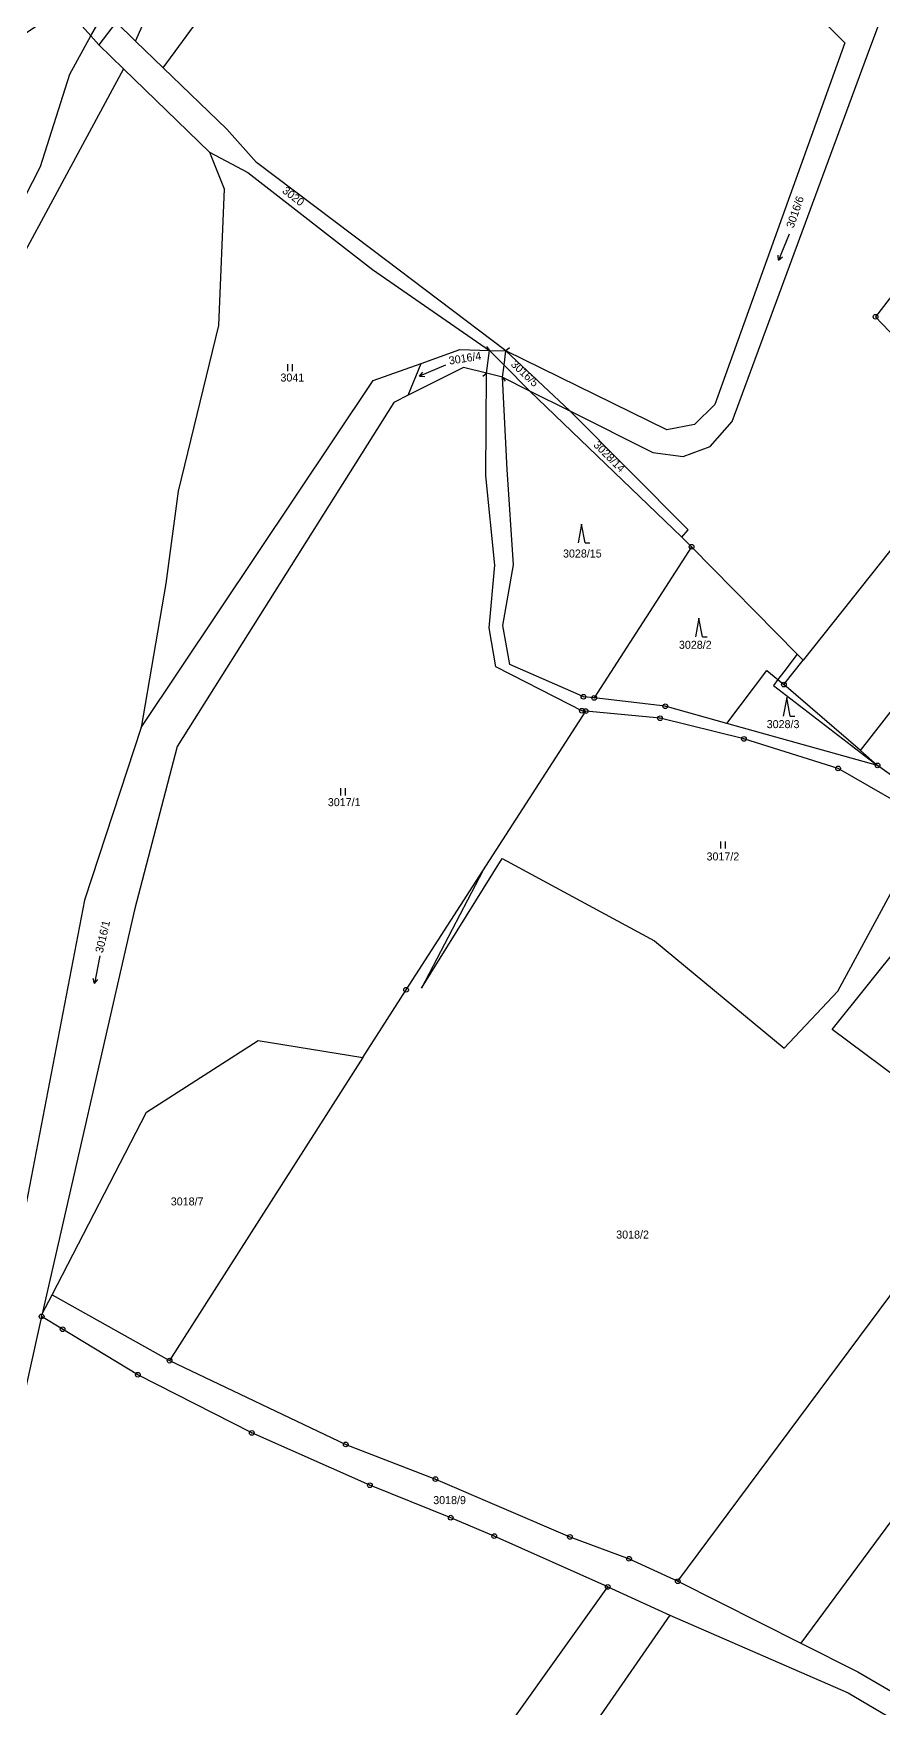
# Model space of a CAD drawing. Extents: x -784124 to -780570, y -980818 to -976926.
# Drawn here: x -782763.3 to -782582.6, y -977580.8 to -977225.1 of the extents above; entities that cross this region are included whole.
import ezdxf
from ezdxf.enums import TextEntityAlignment as Align

# ---------------------------------------------------------------- set-up
doc = ezdxf.new("R2010")
doc.units = 0
doc.header["$LTSCALE"] = 3.138375
doc.header["$MEASUREMENT"] = 0
for name, color, linetype in [('105', 1, 'CONTINUOUS'), ('18', 1, 'CONTINUOUS'), ('21800', 1, 'CONTINUOUS'), ('21900', 1, 'CONTINUOUS'), ('21999', 1, 'CONTINUOUS'), ('306', 1, 'CONTINUOUS'), ('308', 1, 'CONTINUOUS'), ('420', 1, 'CONTINUOUS'), ('802', 1, 'CONTINUOUS')]:
    doc.layers.add(name, color=color, linetype=linetype)

# ---------------------------------------------------------------- blocks, each defined once
blk = doc.blocks.new('3_06$4')
at = {"layer": '306', "color": 255, "linetype": 'Continuous'}
for p, q in [((-0.51, 0), (-0.51, 1.5)), ((0.49, 0), (0.49, 1.5))]:
    blk.add_line(p, q, dxfattribs=at)
blk = doc.blocks.new('3_08$6')
at = {"layer": '308', "color": 255, "linetype": 'Continuous'}
for p, q in [((0, 4), (-0.75, 0)), ((0.75, 0), (0, 4)), ((0.75, 0), (1.75, 0))]:
    blk.add_line(p, q, dxfattribs=at)
blk = doc.blocks.new('8_02$7')
at = {"layer": '802', "color": 255, "linetype": 'Continuous'}
for p, q in [((3.02, -0.01), (2.04, 0.49)), ((-2.98, -0.01), (3.02, -0.01)), ((3.02, -0.01), (2.04, -0.51))]:
    blk.add_line(p, q, dxfattribs=at)
blk = doc.blocks.new('1_05$19')
at = {"layer": '105', "color": 3, "linetype": 'Continuous'}
for radius in [0.5, 0.0303]:
    blk.add_circle((0, 0), radius, dxfattribs=at)
blk = doc.blocks.new('4_20$20')
at = {"layer": '420', "color": 255, "linetype": 'Continuous'}
blk.add_line((-0.71, -0.71), (0, 0), dxfattribs=at)

msp = doc.modelspace()

# ---------------------------------------------------------------- linework, layer by layer
at = {"layer": '21800', "color": 255, "linetype": 'Continuous'}
for p, q in [((-782666.96, -977297.23), (-782666.35, -977292.37)), ((-782663.24, -977295.5), (-782662.85, -977292.46)), ((-782663.57, -977298.08), (-782663.24, -977295.5)), ((-782600.9, -977356.87), (-782603.76, -977360.63)), ((-782603.76, -977360.63), (-782605.03, -977362.3)), ((-782605.03, -977362.3), (-782605.96, -977363.52)), ((-782605.96, -977363.52), (-782583.85, -977380.51))]:
    msp.add_line(p, q, dxfattribs=at)
at = {"layer": '21900', "color": 3, "linetype": 'Continuous'}
for p, q in [((-782751.1, -977225.53), (-782749.38, -977227.46)), ((-782735.66, -977232.34), (-782741.55, -977226.66)), ((-782749.38, -977227.46), (-782744.14, -977232.54)), ((-782744.14, -977232.54), (-782725.85, -977250.28)), ((-782666.35, -977292.37), (-782662.85, -977292.46)), ((-782663.57, -977298.08), (-782666.96, -977297.23)), ((-782663.57, -977298.08), (-782657.82, -977300.95)), ((-782657.82, -977300.95), (-782649.28, -977305.22)), ((-782577.18, -977329.95), (-782599.63, -977358.16)), ((-782623.37, -977334.08), (-782644.07, -977366.19)), ((-782603.76, -977363.35), (-782599.63, -977358.16)), ((-782587.5, -977377.36), (-782603.76, -977363.35)), ((-782667.73, -977402.88), (-782645.87, -977368.99)), ((-782583.85, -977380.51), (-782615.86, -977371.62)), ((-782583.85, -977380.51), (-782587.5, -977377.36)), ((-782667.73, -977402.88), (-782680.79, -977427.83)), ((-782693.22, -977442.56), (-782734.34, -977506.94)), ((-782626.3, -977553.8), (-782558.49, -977462.67)), ((-782761.4, -977497.03), (-782759.3, -977492.97)), ((-782761.52, -977497.56), (-782761.4, -977497.03)), ((-782761.52, -977497.56), (-782769.12, -977531.79))]:
    msp.add_line(p, q, dxfattribs=at)
for points in [[(-782649.28, -977305.22), (-782631.62, -977314.04), (-782625.16, -977314.92), (-782619.44, -977312.79), (-782614.77, -977307.45), (-782585.95, -977229.58), (-782570.03, -977186.89), (-782569.84, -977180.91), (-782571.91, -977175.1), (-782576.12, -977171.17), (-782582.76, -977164.29)], [(-782614.43, -977203.13), (-782590.77, -977227.08), (-782618.42, -977303.83), (-782622.74, -977308.1), (-782628.66, -977309.22), (-782662.85, -977292.46)], [(-782832.25, -977375.99), (-782793.83, -977314.04), (-782793.1, -977311.12), (-782793.52, -977297.54), (-782804.77, -977260.91), (-782802.2, -977245.83), (-782779.36, -977234.65), (-782756.58, -977219.38), (-782751.1, -977225.53)], [(-782741.55, -977226.66), (-782745.69, -977222.66), (-782749.38, -977227.46)], [(-782662.85, -977292.46), (-782691.37, -977270.92), (-782715.86, -977252.46), (-782722.17, -977245.36), (-782735.66, -977232.34)], [(-782542.71, -977231.54), (-782584.27, -977285.24), (-782574.07, -977295.93)], [(-782725.85, -977250.28), (-782722.76, -977258.08), (-782723.93, -977287.06), (-782732.52, -977322.27), (-782735.1, -977341.89), (-782740.35, -977372.49)], [(-782725.85, -977250.28), (-782717.73, -977254.59), (-782691.17, -977275.16), (-782666.35, -977292.37)], [(-782680.82, -977295.12), (-782672.64, -977292.19), (-782666.35, -977292.37)], [(-782740.35, -977372.49), (-782691.03, -977298.78), (-782680.82, -977295.12)], [(-782666.96, -977297.23), (-782671.85, -977296), (-782683.62, -977301.9)], [(-782645.87, -977368.99), (-782646.69, -977368.91), (-782649.19, -977367.63), (-782664.98, -977359.57), (-782666.43, -977351.33), (-782665.18, -977338.01), (-782667.08, -977318.98), (-782666.96, -977297.23)], [(-782644.07, -977366.19), (-782646.35, -977365.93), (-782647.93, -977365.24), (-782662.03, -977359.05), (-782663.48, -977350.81), (-782661.2, -977337.89), (-782662.59, -977317.66), (-782663.57, -977298.08)], [(-782683.62, -977301.9), (-782686.64, -977303.42), (-782732.7, -977376.53), (-782741.76, -977411.22), (-782761.4, -977497.03)], [(-782599.63, -977358.16), (-782600.9, -977356.87), (-782623.37, -977334.08)], [(-782587.5, -977377.36), (-782560.05, -977342.2), (-782536.88, -977360.25), (-782564.16, -977395.18)], [(-782615.86, -977371.62), (-782607.35, -977360.38), (-782605.03, -977362.3), (-782603.76, -977363.35)], [(-782572.72, -977392.34), (-782592.22, -977381.17), (-782612.24, -977374.89), (-782630.06, -977370.5), (-782645.87, -977368.99)], [(-782615.86, -977371.62), (-782628.96, -977367.94), (-782644.07, -977366.19)], [(-782740.35, -977372.49), (-782752.41, -977409.11), (-782767.63, -977488.26)], [(-782564.16, -977395.18), (-782570.89, -977389.78), (-782583.85, -977380.51)], [(-782680.79, -977427.83), (-782663.66, -977400.29), (-782631.24, -977417.76), (-782603.71, -977440.59), (-782592.28, -977428.44), (-782572.72, -977392.34)], [(-782558.49, -977462.67), (-782593.48, -977436.63), (-782563.74, -977399.54)], [(-782693.22, -977442.56), (-782684.04, -977428.18), (-782667.73, -977402.88)], [(-782759.3, -977492.97), (-782739.2, -977454.15), (-782715.49, -977438.96), (-782693.22, -977442.56)], [(-782641.2, -977555), (-782665.31, -977544.21), (-782674.57, -977540.29), (-782691.75, -977533.41), (-782716.85, -977522.28), (-782741.07, -977509.95), (-782757.07, -977500.27), (-782761.52, -977497.56)], [(-782734.34, -977506.94), (-782696.89, -977524.74), (-782677.81, -977532.11), (-782649.22, -977544.37), (-782636.66, -977549.02), (-782626.3, -977553.8)], [(-782726.82, -977674.67), (-782694.89, -977629.86), (-782671.06, -977596.83), (-782641.2, -977555)]]:
    msp.add_lwpolyline(points, dxfattribs=at)
at = {"layer": '21999', "color": 3, "linetype": 'Continuous'}
for p, q in [((-782741.55, -977226.66), (-782717.8, -977172.32)), ((-782649.28, -977305.22), (-782662.85, -977292.46)), ((-782683.62, -977301.9), (-782680.82, -977295.12)), ((-782657.82, -977300.95), (-782625.47, -977332.06)), ((-782623.37, -977334.08), (-782625.47, -977332.06)), ((-782535.68, -977479.58), (-782600.16, -977566.96)), ((-782759.3, -977492.97), (-782734.34, -977506.94)), ((-782626.3, -977553.8), (-782600.16, -977566.96)), ((-782641.2, -977555), (-782628, -977561.02))]:
    msp.add_line(p, q, dxfattribs=at)
for points in [[(-782735.66, -977232.34), (-782717.7, -977207.78), (-782667.67, -977148.53), (-782593.21, -977069.55)], [(-782751.1, -977225.53), (-782740.65, -977207.5), (-782725.83, -977172.7)], [(-782834.13, -977383.72), (-782825.92, -977372.99), (-782790.74, -977309.88), (-782761.79, -977253.29), (-782755.51, -977233.72), (-782751.1, -977225.53)], [(-782744.14, -977232.54), (-782773.8, -977287.42), (-782823.72, -977375.84), (-782836.23, -977392.38)], [(-782657.82, -977300.95), (-782663.24, -977295.5), (-782666.35, -977292.37)], [(-782625.47, -977332.06), (-782624.11, -977330.45), (-782649.28, -977305.22)], [(-782628, -977561.02), (-782668.15, -977618.99), (-782719.2, -977690.86)], [(-782628, -977561.02), (-782590.11, -977577.47), (-782554.2, -977598.68)], [(-782600.16, -977566.96), (-782588.03, -977573.02), (-782576.85, -977579.56)]]:
    msp.add_lwpolyline(points, dxfattribs=at)

# ---------------------------------------------------------------- block references
at = {"layer": '105', "color": 0, "linetype": 'ByBlock'}
for p in [(-782584.27, -977285.24), (-782623.37, -977334.08), (-782646.35, -977365.93), (-782644.07, -977366.19), (-782603.76, -977363.35), (-782646.69, -977368.91), (-782645.87, -977368.99), (-782628.96, -977367.94), (-782630.06, -977370.5), (-782612.24, -977374.89), (-782592.22, -977381.17), (-782583.85, -977380.51), (-782684.04, -977428.18), (-782761.52, -977497.56), (-782757.07, -977500.27), (-782734.34, -977506.94), (-782741.07, -977509.95), (-782716.85, -977522.28), (-782696.89, -977524.74), (-782691.75, -977533.41), (-782677.81, -977532.11), (-782674.57, -977540.29), (-782665.31, -977544.21), (-782649.22, -977544.37), (-782636.66, -977549.02), (-782626.3, -977553.8), (-782641.2, -977555)]:
    msp.add_blockref('1_05$19', p, dxfattribs=at)
at = {"layer": '306', "color": 0, "linetype": 'ByBlock'}
for p in [(-782708.66, -977296.8), (-782697.43, -977386.88), (-782616.62, -977398.19)]:
    msp.add_blockref('3_06$4', p, dxfattribs=at)
at = {"layer": '308', "color": 0, "linetype": 'ByBlock'}
for p in [(-782646.74, -977333.25), (-782621.82, -977353.24), (-782603.14, -977370.09)]:
    msp.add_blockref('3_08$6', p, dxfattribs=at)
at = {"layer": '420', "color": 0, "linetype": 'ByBlock'}
for p, rotation in [((-782666.35, -977292.37), 262), ((-782662.85, -977292.46), 174), ((-782666.96, -977297.23), 351.9999999999999), ((-782663.57, -977298.08), 83.00000000000001)]:
    msp.add_blockref('4_20$20', p, dxfattribs=dict(at, rotation=rotation))
at = {"layer": '802', "color": 0, "linetype": 'ByBlock'}
for p, rotation in [((-782603.73, -977270.44), 248), ((-782678.39, -977296.67), 203), ((-782749.7, -977423.86), 258.9999999999999)]:
    msp.add_blockref('8_02$7', p, dxfattribs=dict(at, rotation=rotation))

# ---------------------------------------------------------------- texts
at = {"layer": '18', "color": 255, "linetype": 'Continuous'}
for s, rotation, p in [('3020', 322, (-782710.84, -977259.14)), ('3016/6', 71, (-782601.23, -977266.7)), ('3016/4', 9, (-782674.75, -977295.91)), ('3016/5', 317, (-782662.27, -977295.89)), ('3028/14', 315, (-782644.72, -977312.96)), ('3016/1', 77, (-782748.02, -977420.56))]:
    msp.add_text(s, height=1.7, rotation=rotation, dxfattribs=at).set_placement(p, align=Align.BOTTOM_LEFT)
for s, p in [('3041', (-782710.76, -977299.5)), ('3028/15', (-782650.7, -977336.87)), ('3028/2', (-782626.06, -977356.26)), ('3028/3', (-782607.4, -977373.11)), ('3017/1', (-782700.69, -977389.68)), ('3017/2', (-782620.19, -977401.21)), ('3018/7', (-782734.07, -977474.48)), ('3018/2', (-782639.39, -977481.52)), ('3018/9', (-782678.29, -977537.92))]:
    msp.add_text(s, height=1.7, dxfattribs=at).set_placement(p, align=Align.BOTTOM_LEFT)

doc.saveas('drawing.dxf')
